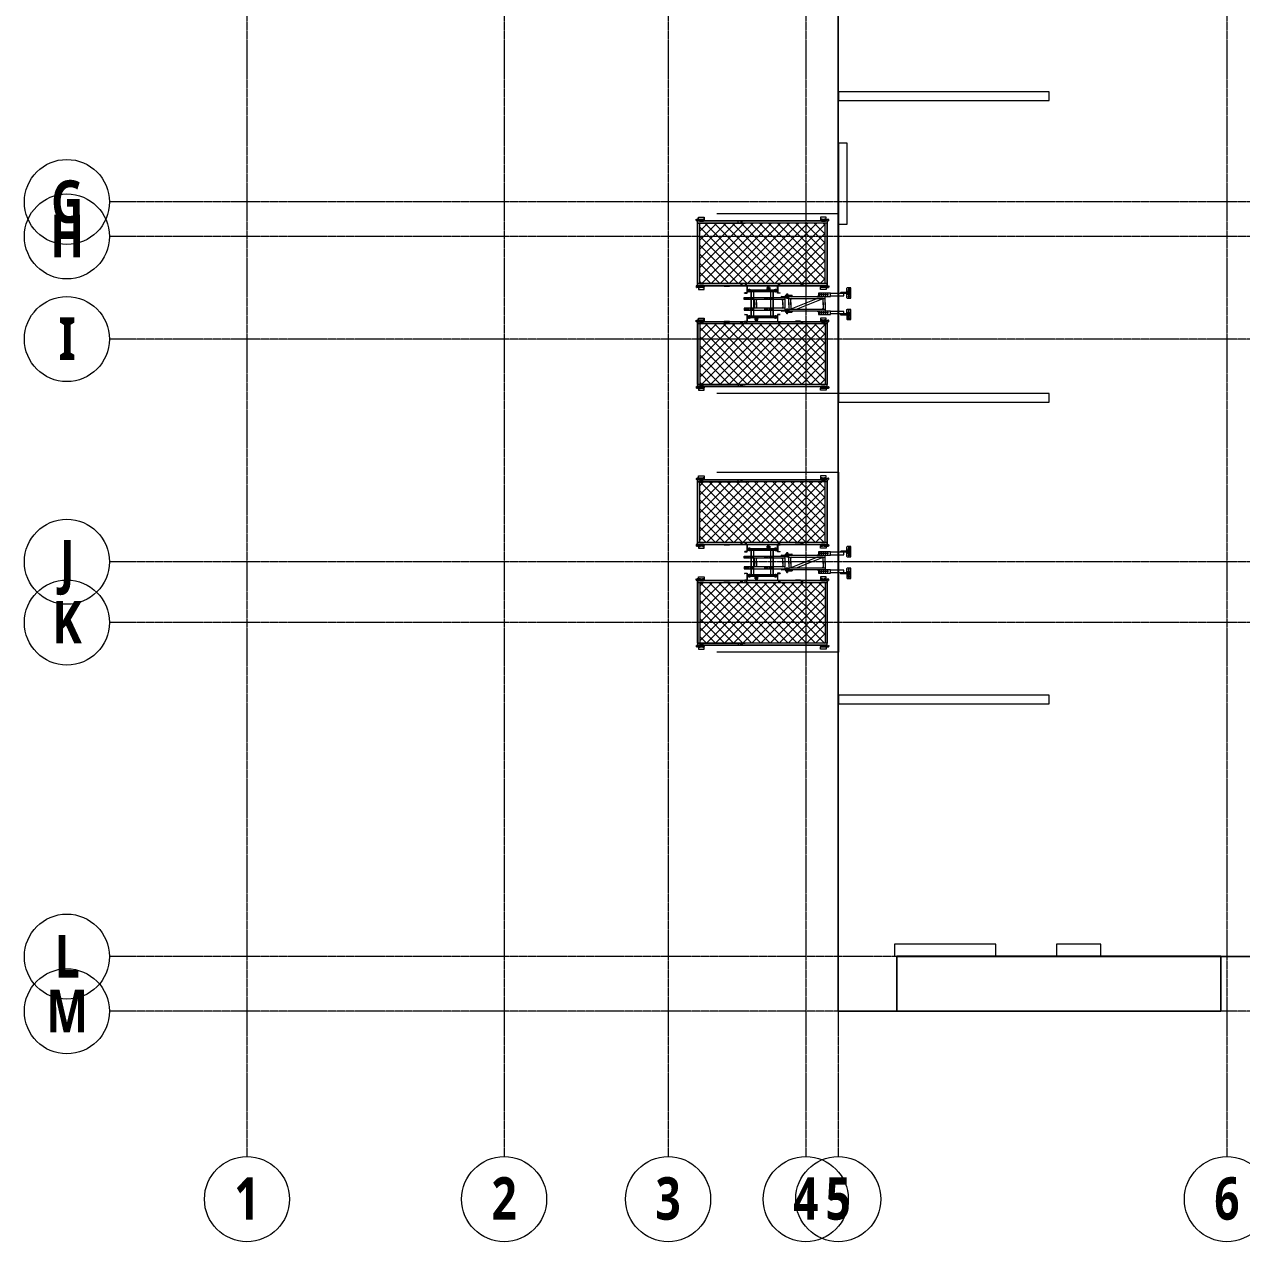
# Model space of a CAD drawing. Header units: millimetres. Extents: x -41779 to 122129, y -6962 to 59838.
# Drawn here: x -29015 to 1046, y -4008 to 26053 of the extents above; entities that cross this region are included whole.
import ezdxf

# ---------------------------------------------------------------- set-up
doc = ezdxf.new("R2010")
doc.units = ezdxf.units.MM
for name, pattern in [('Grid Line', [10, 8, -1, 0, -1]), ('IMPORT-Center _2_', [47.625, 9.525, -7.14375, 23.8125, -7.14375]), ('IMPORT-GEN4A', [24.375, 14.625, -2.25, 1.5, -2.25, 1.5, -2.25]), ('IMPORT-GEN7', [20.625, 14.625, -2.25, 1.5, -2.25]), ('IMPORT-GEN7A', [11.25, 7.5, -1.875, 0, -1.875]), ('IMPORT-XREF-AXIS 1F-PLAN B5$0$CENTER', [0])]:
    doc.linetypes.add(name, pattern=pattern)
for name, color, linetype, lineweight in [('3', 63, 'Continuous', 5), ('4', 4, 'Continuous', 5), ('4A', 3, 'IMPORT-GEN4A', 5), ('5', 240, 'Continuous', 50), ('6', 6, 'Continuous', 35), ('7', 4, 'IMPORT-GEN7', 5), ('7A', 4, 'IMPORT-GEN7A', 5), ('A-000-T_TEXT', 221, 'Continuous', 5), ('A-FLOR', 192, 'Continuous', 5), ('A-WALL', 113, 'Continuous', 15), ('CO BAN', 1, 'Continuous', 5), ('Net Dam', 250, 'Continuous', 5), ('S-Dimension', 140, 'Continuous', 5), ('S-GRID', 1, 'Continuous', 5), ('S-GRID-IDEN', 1, 'Continuous', 9), ('Site Planning 180317_dwg', 8, 'Continuous', 5), ('XREF-AXIS 1F-PLAN B5$0$A_GRIDS', 1, 'IMPORT-XREF-AXIS 1F-PLAN B5$0$CENTER', 5)]:
    doc.layers.add(name, color=color, linetype=linetype, lineweight=lineweight)
doc.styles.add('Roboto_B', font='Roboto-Bold.ttf', dxfattribs={"width": 0.8, "height": 1050})
pattern_1 = [(135, (-561036.23, -285396.42), (-112.2532, -112.2532), []), (225, (-561036.23, -285396.42), (112.2532, -112.2532), [])]

# ---------------------------------------------------------------- blocks, each defined once
blk = doc.blocks.new('BMS-SUPPER STRUCTURE_180317_rvt-1-GF')
at = {"layer": 'A-FLOR', "color": 9}
for p, q in [((-8917, 1681), (-8917, 30631)), ((-7467, 3041), (-7458, 3041)), ((-7456, 3041), (-5027, 3041)), ((2271, 3031), (-5467, 3031)), ((-5027, 3041), (-3527, 3041)), ((-3527, 3041), (-2427, 3041)), ((-2427, 3041), (533, 3041)), ((533, 3041), (533, 3031)), ((533, 1681), (533, 3031)), ((-7467, 1681), (-8917, 1681)), ((-7467, 1681), (533, 1681))]:
    blk.add_line(p, q, dxfattribs=at)
at = {"layer": 'A-FLOR', "color": 8}
for p, q in [((-8917, 30631), (-8917, 1681)), ((-7467, 1681), (-7467, 3041)), ((-7467, 1681), (-7467, 3031)), ((-7467, 3031), (2271, 3031)), ((533, 3031), (533, 1681)), ((-8917, 1681), (-7467, 1681)), ((533, 1681), (-7467, 1681))]:
    blk.add_line(p, q, dxfattribs=at)
at = {"layer": 'A-FLOR', "color": 254}
for p, q in [((-7467, 3041), (-7467, 1681)), ((-7458, 3041), (-7467, 3041)), ((-5467, 3031), (-7467, 3031)), ((-7467, 3031), (-7467, 1681)), ((-5027, 3041), (-7456, 3041)), ((-3527, 3041), (-5027, 3041)), ((-2427, 3041), (-3527, 3041)), ((533, 3041), (-2427, 3041)), ((533, 3031), (533, 3041))]:
    blk.add_line(p, q, dxfattribs=at)
at = {"layer": 'A-WALL', "color": 55, "lineweight": 18}
for p, q in [((-3707, 24386), (-8907, 24386)), ((-8907, 24386), (-8907, 24176)), ((-3707, 24176), (-3707, 24386)), ((-8907, 24176), (-3707, 24176)), ((-8697, 23121), (-8907, 23121)), ((-8907, 23121), (-8907, 21121)), ((-8697, 21121), (-8697, 23121)), ((-8907, 21121), (-8697, 21121)), ((-3707, 16936), (-8907, 16936)), ((-8907, 16936), (-8907, 16726)), ((-3707, 16726), (-3707, 16936)), ((-8907, 16726), (-3707, 16726)), ((-3707, 9486), (-8907, 9486)), ((-8907, 9486), (-8907, 9276)), ((-3707, 9276), (-3707, 9486)), ((-8907, 9276), (-3707, 9276)), ((-5027, 3341), (-7527, 3341)), ((-7527, 3341), (-7527, 3041)), ((-5027, 3041), (-5027, 3341)), ((-2427, 3341), (-3527, 3341)), ((-3527, 3341), (-3527, 3041)), ((-2427, 3041), (-2427, 3341)), ((-7527, 3041), (-5027, 3041)), ((-3527, 3041), (-2427, 3041))]:
    blk.add_line(p, q, dxfattribs=at)
blk = doc.blocks.new('Site Planning 180317_dwg_40X3_2T-985139-GF')
at = {"layer": '7A', "color": 131, "flags": 128}
for points in [[(-23, 0), (0, 0), (0, 23)], [(23, 0), (0, 0), (0, -23)]]:
    blk.add_lwpolyline(points, dxfattribs=at)
at = {"layer": 'S-Dimension', "color": 141}
for p, q in [((-20, 16), (-20, -16)), ((-17, 16), (-17, -16)), ((16, 20), (-16, 20)), ((16, 17), (-16, 17)), ((17, -16), (17, 16)), ((20, -16), (20, 16)), ((-16, -17), (16, -17)), ((-16, -20), (16, -20))]:
    blk.add_line(p, q, dxfattribs=at)
for centre, radius, start, end in [((-16, 16), 4.3, 90, 180), ((-16, 16), 1.1, 90, 180), ((16, 16), 4.3, 0, 90), ((16, 16), 1.1, 360, 90), ((-16, -16), 4.3, 180, 270), ((-16, -16), 1.1, 180, 270), ((16, -16), 1.1, 270, 0), ((16, -16), 4.3, 270, 0)]:
    blk.add_arc(centre, radius, start, end, dxfattribs=at)
blk = doc.blocks.new('Site Planning 180317_dwg_125656P8-985140-GF')
at = {"layer": '4', "color": 131}
for p, q in [((6, 164), (6, 18)), ((13, 172), (61, 176)), ((13, 10), (61, 6))]:
    blk.add_line(p, q, dxfattribs=at)
at = {"layer": '4', "color": 131, "flags": 128}
blk.add_lwpolyline([(65, 2), (65, 0), (0, 0), (0, 182), (65, 182), (65, 180)], dxfattribs=at)
at = {"layer": '4', "color": 131}
for centre, radius, start, end in [((14, 164), 8, 95, 180), ((14, 18), 8, 180, 265), ((61, 180), 4, 275, 0), ((61, 2), 4, 360, 85)]:
    blk.add_arc(centre, radius, start, end, dxfattribs=at)
blk = doc.blocks.new('Site Planning 180317_dwg_125656P8-985141-GF')
at = {"layer": '4', "color": 131}
for p, q in [((6, 164), (6, 18)), ((13, 172), (61, 176)), ((13, 10), (61, 6))]:
    blk.add_line(p, q, dxfattribs=at)
at = {"layer": '4', "color": 131, "flags": 128}
blk.add_lwpolyline([(65, 2), (65, 0), (0, 0), (0, 182), (65, 182), (65, 180)], dxfattribs=at)
at = {"layer": '4', "color": 131}
for centre, radius, start, end in [((14, 164), 8, 95, 180), ((14, 18), 8, 180, 265), ((61, 180), 4, 275, 0), ((61, 2), 4, 360, 85)]:
    blk.add_arc(centre, radius, start, end, dxfattribs=at)
blk = doc.blocks.new('Site Planning 180317_dwg_40X3_2T-985142-GF')
at = {"layer": '7A', "color": 131, "flags": 128}
for points in [[(-23, 0), (0, 0), (0, 23)], [(23, 0), (0, 0), (0, -23)]]:
    blk.add_lwpolyline(points, dxfattribs=at)
at = {"layer": 'S-Dimension', "color": 141}
for p, q in [((-20, 16), (-20, -16)), ((-17, 16), (-17, -16)), ((16, 20), (-16, 20)), ((16, 17), (-16, 17)), ((17, -16), (17, 16)), ((20, -16), (20, 16)), ((-16, -17), (16, -17)), ((-16, -20), (16, -20))]:
    blk.add_line(p, q, dxfattribs=at)
for centre, radius, start, end in [((-16, 16), 4.3, 90, 180), ((-16, 16), 1.1, 90, 180), ((16, 16), 4.3, 0, 90), ((16, 16), 1.1, 360, 90), ((-16, -16), 4.3, 180, 270), ((-16, -16), 1.1, 180, 270), ((16, -16), 1.1, 270, 0), ((16, -16), 4.3, 270, 0)]:
    blk.add_arc(centre, radius, start, end, dxfattribs=at)
blk = doc.blocks.new('Site Planning 180317_dwg_A$C2C6A31E5-985143-GF')
at = {"layer": '4A', "color": 81}
for p, q in [((35, 8), (5, 8)), ((35, 3), (5, 3)), ((36, 38), (36, 8)), ((40, 39), (40, 9)), ((40, 38), (40, 8)), ((40, 33), (40, 30))]:
    blk.add_line(p, q, dxfattribs=at)
at = {"layer": '4A', "color": 81, "flags": 128}
for points in [[(4, 8), (4, 43), (0, 43), (0, 8)], [(40, 39), (76, 39), (76, 43), (40, 43)]]:
    blk.add_lwpolyline(points, dxfattribs=at)
at = {"layer": '4A', "color": 81}
for centre, radius, start, end in [((5, 8), 5, 180, 270), ((5, 8), 0.5, 180, 270), ((40, 38), 5, 90, 180), ((35, 8), 5, 270, 0), ((35, 8), 0.5, 270, 0), ((40, 38), 0.5, 90, 180)]:
    blk.add_arc(centre, radius, start, end, dxfattribs=at)
blk = doc.blocks.new('Site Planning 180317_dwg_A$C2DD00B89-985144-GF')
at = {"extrusion": (0, 0, -1), "zscale": -1}
blk.add_blockref('Site Planning 180317_dwg_A$C2C6A31E5-985143-GF', (-76, 0), dxfattribs=at)
blk = doc.blocks.new('Site Planning 180317_dwg_A$C2DD00B89-985145-GF')
at = {"extrusion": (0, 0, -1), "zscale": -1}
blk.add_blockref('Site Planning 180317_dwg_A$C2C6A31E5-985143-GF', (-76, 0), dxfattribs=at)
blk = doc.blocks.new('Site Planning 180317_dwg_WEIGHTRAIL01-985146-GF')
at = {"layer": '3', "color": 61}
for p, q in [((-5, 2), (-5, 0)), ((5, 2), (5, 0)), ((25, 2), (25, 0)), ((35, 2), (35, 0))]:
    blk.add_line(p, q, dxfattribs=at)
at = {"layer": '6', "color": 211}
for p, q in [((60, 0), (-30, 0)), ((-32, -2), (-32, -18)), ((-16, -20), (-30, -20)), ((60, -20), (46, -20)), ((63, -2), (63, -18))]:
    blk.add_line(p, q, dxfattribs=at)
at = {"layer": '6', "color": 211, "flags": 128}
blk.add_lwpolyline([(-16, -22), (-35, -22), (-35, 2), (65, 2), (65, -22), (46, -22)], dxfattribs=at)
at = {"layer": '6', "color": 211}
for centre, radius, start, end in [((60, -2), 2.5, 360, 90), ((-30, -2), 2.5, 90, 180), ((-30, -18), 2.5, 180, 270), ((-16, -21), 1.25, 270, 90), ((46, -21), 1.25, 90, 270), ((60, -18), 2.5, 270, 360)]:
    blk.add_arc(centre, radius, start, end, dxfattribs=at)
at = {"layer": '7', "color": 131}
for p, q in [((0, 8), (0, -5)), ((30, 8), (30, -5))]:
    blk.add_line(p, q, dxfattribs=at)
blk = doc.blocks.new('Site Planning 180317_dwg_WEIGHTRAIL01-985147-GF')
at = {"layer": '3', "color": 61}
for p, q in [((-5, 2), (-5, 0)), ((5, 2), (5, 0)), ((25, 2), (25, 0)), ((35, 2), (35, 0))]:
    blk.add_line(p, q, dxfattribs=at)
at = {"layer": '6', "color": 211}
for p, q in [((60, 0), (-30, 0)), ((-32, -2), (-32, -18)), ((-16, -20), (-30, -20)), ((60, -20), (46, -20)), ((63, -2), (63, -18))]:
    blk.add_line(p, q, dxfattribs=at)
at = {"layer": '6', "color": 211, "flags": 128}
blk.add_lwpolyline([(-16, -22), (-35, -22), (-35, 2), (65, 2), (65, -22), (46, -22)], dxfattribs=at)
at = {"layer": '6', "color": 211}
for centre, radius, start, end in [((60, -2), 2.5, 360, 90), ((-30, -2), 2.5, 90, 180), ((-30, -18), 2.5, 180, 270), ((-16, -21), 1.25, 270, 90), ((46, -21), 1.25, 90, 270), ((60, -18), 2.5, 270, 360)]:
    blk.add_arc(centre, radius, start, end, dxfattribs=at)
at = {"layer": '7', "color": 131}
for p, q in [((0, 8), (0, -5)), ((30, 8), (30, -5))]:
    blk.add_line(p, q, dxfattribs=at)
blk = doc.blocks.new('Site Planning 180317_dwg_GASHGDSFHJ-985148-GF')
at = {"layer": 'S-Dimension'}
h = blk.add_hatch(dxfattribs=at)
h.set_pattern_fill('FP_1', color=31, style=0, pattern_type=2)
h.set_pattern_definition(pattern_1)
h.paths.add_polyline_path([(-185575, -384609), (-185575, -386596), (-187069, -386596), (-187065, -385424), (-187068, -385424), (-187068, -384609), (-187069, -384609), (-187067, -383502), (-185575, -383502), (-185575, -384609)], flags=0)
at = {"layer": '3', "color": 61}
for p, q in [((-187069, -383452), (-187069, -383449)), ((-185575, -383452), (-185575, -383449)), ((-187069, -386646), (-187069, -386649)), ((-185575, -386646), (-185575, -386649))]:
    blk.add_line(p, q, dxfattribs=at)
at = {"layer": '7', "color": 131}
for p, q in [((-187133, -383544), (-187107, -383544)), ((-185511, -383544), (-185537, -383544)), ((-187133, -386554), (-187107, -386554)), ((-185511, -386554), (-185537, -386554))]:
    blk.add_line(p, q, dxfattribs=at)
at = {"layer": 'S-Dimension', "color": 141}
for p, q in [((-187144, -383504), (-187144, -383584)), ((-187119, -383449), (-187119, -384621)), ((-187119, -383452), (-185575, -383452)), ((-187069, -383502), (-185575, -383502)), ((-185525, -383449), (-185525, -386649)), ((-185522, -383449), (-185522, -386649)), ((-185500, -383504), (-185500, -383584)), ((-187069, -384324), (-187069, -384364)), ((-187122, -384621), (-187069, -384621)), ((-187122, -384654), (-187069, -384654)), ((-187119, -384654), (-187119, -385443)), ((-187122, -385443), (-187069, -385443)), ((-187069, -385477), (-187069, -386649)), ((-185575, -385649), (-185522, -385649)), ((-187144, -386594), (-187144, -386514)), ((-185500, -386594), (-185500, -386514)), ((-187119, -386646), (-185575, -386646)), ((-187069, -386596), (-185575, -386596))]:
    blk.add_line(p, q, dxfattribs=at)
at = {"layer": 'S-Dimension', "color": 141, "flags": 128}
for points in [[(-187159, -383474), (-187214, -383474), (-187214, -383614), (-187159, -383614), (-187159, -383474), (-187159, -383614)], [(-187159, -383504), (-187154, -383504), (-187154, -383516), (-187149, -383516), (-187149, -383504), (-187140, -383504), (-187140, -383584), (-187149, -383584), (-187149, -383572), (-187154, -383572), (-187154, -383584), (-187159, -383584)], [(-185575, -386649), (-187122, -386649), (-187122, -383449), (-187122, -386649), (-185522, -386649), (-185522, -383449), (-187122, -383449), (-185575, -383449), (-185575, -386649), (-185575, -385477)], [(-187069, -383449), (-187069, -384621), (-187069, -385477), (-187122, -385477)], [(-185485, -383504), (-185490, -383504), (-185490, -383516), (-185495, -383516), (-185495, -383504), (-185504, -383504), (-185504, -383584), (-185495, -383584), (-185495, -383572), (-185490, -383572), (-185490, -383584), (-185485, -383584)], [(-185485, -383474), (-185430, -383474), (-185430, -383614), (-185485, -383614), (-185485, -383474), (-185485, -383614)], [(-187122, -384106), (-187134, -384106), (-187134, -384231), (-187122, -384231)], [(-187119, -384099), (-187114, -384099), (-187114, -384239), (-187119, -384239)], [(-187122, -385499), (-187119, -385499), (-187119, -386649)], [(-187122, -385991), (-187134, -385991), (-187134, -385866), (-187122, -385866)], [(-187119, -385999), (-187114, -385999), (-187114, -385859), (-187119, -385859)], [(-187159, -386624), (-187214, -386624), (-187214, -386484), (-187159, -386484), (-187159, -386624), (-187159, -386484)], [(-187159, -386594), (-187154, -386594), (-187154, -386582), (-187149, -386582), (-187149, -386594), (-187140, -386594), (-187140, -386514), (-187149, -386514), (-187149, -386526), (-187154, -386526), (-187154, -386514), (-187159, -386514)], [(-185485, -386594), (-185490, -386594), (-185490, -386582), (-185495, -386582), (-185495, -386594), (-185504, -386594), (-185504, -386514), (-185495, -386514), (-185495, -386526), (-185490, -386526), (-185490, -386514), (-185485, -386514)], [(-185485, -386624), (-185430, -386624), (-185430, -386484), (-185485, -386484), (-185485, -386624), (-185485, -386484)]]:
    blk.add_lwpolyline(points, dxfattribs=at)
at = {"extrusion": (0, 0, -1), "zscale": -1}
for name, p, rotation in [('Site Planning 180317_dwg_A$C2DD00B89-985145-GF', (187165, -383489), 90), ('Site Planning 180317_dwg_WEIGHTRAIL01-985146-GF', (187130, -383559), 90), ('Site Planning 180317_dwg_125656P8-985140-GF', (187304, -384674), 90), ('Site Planning 180317_dwg_40X3_2T-985142-GF', (187099, -385566), 270), ('Site Planning 180317_dwg_40X3_2T-985142-GF', (185545, -385566), 90), ('Site Planning 180317_dwg_WEIGHTRAIL01-985146-GF', (185513, -386539), 270), ('Site Planning 180317_dwg_A$C2DD00B89-985145-GF', (185478, -386609), 270)]:
    blk.add_blockref(name, p, dxfattribs=dict(at, rotation=rotation))
for name, p, rotation in [('Site Planning 180317_dwg_A$C2DD00B89-985144-GF', (-185478, -383489), 90), ('Site Planning 180317_dwg_WEIGHTRAIL01-985147-GF', (-185513, -383559), 90), ('Site Planning 180317_dwg_40X3_2T-985139-GF', (-187099, -384072), 90), ('Site Planning 180317_dwg_125656P8-985141-GF', (-187304, -385424), 270), ('Site Planning 180317_dwg_WEIGHTRAIL01-985147-GF', (-187130, -386539), 270), ('Site Planning 180317_dwg_A$C2DD00B89-985144-GF', (-187165, -386609), 270)]:
    blk.add_blockref(name, p, dxfattribs=dict(rotation=rotation))
blk = doc.blocks.new('Site Planning 180317_dwg_GASHGDSFHJ-985149-GF')
at = {"layer": 'S-Dimension'}
h = blk.add_hatch(dxfattribs=at)
h.set_pattern_fill('FP_1', color=31, style=0, pattern_type=2)
h.set_pattern_definition(pattern_1)
h.paths.add_polyline_path([(-187069, -383502), (-187067, -384609), (-187065, -384609), (-187065, -384674), (-187068, -385424), (-187065, -385424), (-187065, -385489), (-187069, -386596), (-185575, -386596), (-185575, -383502), (-187069, -383502)], flags=0)
at = {"layer": '3', "color": 61}
for p, q in [((-187069, -383452), (-187069, -383449)), ((-185575, -383452), (-185575, -383449)), ((-187069, -386646), (-187069, -386649)), ((-185575, -386646), (-185575, -386649))]:
    blk.add_line(p, q, dxfattribs=at)
at = {"layer": '7', "color": 131}
for p, q in [((-187133, -383544), (-187107, -383544)), ((-185511, -383544), (-185537, -383544)), ((-187133, -386554), (-187107, -386554)), ((-185511, -386554), (-185537, -386554))]:
    blk.add_line(p, q, dxfattribs=at)
at = {"layer": 'S-Dimension', "color": 141}
for p, q in [((-187144, -383504), (-187144, -383584)), ((-187119, -383449), (-187119, -384621)), ((-187119, -383452), (-185575, -383452)), ((-187069, -383502), (-185575, -383502)), ((-185525, -383449), (-185525, -386649)), ((-185522, -383449), (-185522, -386649)), ((-185500, -383504), (-185500, -383584)), ((-187069, -384324), (-187069, -384364)), ((-187122, -384621), (-187069, -384621)), ((-187122, -384654), (-187069, -384654)), ((-187119, -384654), (-187119, -385443)), ((-187122, -385443), (-187069, -385443)), ((-187069, -385477), (-187069, -386649)), ((-185575, -385649), (-185522, -385649)), ((-187144, -386594), (-187144, -386514)), ((-185500, -386594), (-185500, -386514)), ((-187119, -386646), (-185575, -386646)), ((-187069, -386596), (-185575, -386596))]:
    blk.add_line(p, q, dxfattribs=at)
at = {"layer": 'S-Dimension', "color": 141, "flags": 128}
for points in [[(-187159, -383474), (-187214, -383474), (-187214, -383614), (-187159, -383614), (-187159, -383474), (-187159, -383614)], [(-187159, -383504), (-187154, -383504), (-187154, -383516), (-187149, -383516), (-187149, -383504), (-187140, -383504), (-187140, -383584), (-187149, -383584), (-187149, -383572), (-187154, -383572), (-187154, -383584), (-187159, -383584)], [(-185575, -386649), (-187122, -386649), (-187122, -383449), (-187122, -386649), (-185522, -386649), (-185522, -383449), (-187122, -383449), (-185575, -383449), (-185575, -386649), (-185575, -385477)], [(-187069, -383449), (-187069, -384621), (-187069, -385477), (-187122, -385477)], [(-185485, -383504), (-185490, -383504), (-185490, -383516), (-185495, -383516), (-185495, -383504), (-185504, -383504), (-185504, -383584), (-185495, -383584), (-185495, -383572), (-185490, -383572), (-185490, -383584), (-185485, -383584)], [(-185485, -383474), (-185430, -383474), (-185430, -383614), (-185485, -383614), (-185485, -383474), (-185485, -383614)], [(-187122, -384106), (-187134, -384106), (-187134, -384231), (-187122, -384231)], [(-187119, -384099), (-187114, -384099), (-187114, -384239), (-187119, -384239)], [(-187122, -385499), (-187119, -385499), (-187119, -386649)], [(-187122, -385991), (-187134, -385991), (-187134, -385866), (-187122, -385866)], [(-187119, -385999), (-187114, -385999), (-187114, -385859), (-187119, -385859)], [(-187159, -386624), (-187214, -386624), (-187214, -386484), (-187159, -386484), (-187159, -386624), (-187159, -386484)], [(-187159, -386594), (-187154, -386594), (-187154, -386582), (-187149, -386582), (-187149, -386594), (-187140, -386594), (-187140, -386514), (-187149, -386514), (-187149, -386526), (-187154, -386526), (-187154, -386514), (-187159, -386514)], [(-185485, -386594), (-185490, -386594), (-185490, -386582), (-185495, -386582), (-185495, -386594), (-185504, -386594), (-185504, -386514), (-185495, -386514), (-185495, -386526), (-185490, -386526), (-185490, -386514), (-185485, -386514)], [(-185485, -386624), (-185430, -386624), (-185430, -386484), (-185485, -386484), (-185485, -386624), (-185485, -386484)]]:
    blk.add_lwpolyline(points, dxfattribs=at)
at = {"extrusion": (0, 0, -1), "zscale": -1}
for name, p, rotation in [('Site Planning 180317_dwg_A$C2DD00B89-985145-GF', (187165, -383489), 90), ('Site Planning 180317_dwg_WEIGHTRAIL01-985146-GF', (187130, -383559), 90), ('Site Planning 180317_dwg_125656P8-985140-GF', (187304, -384674), 90), ('Site Planning 180317_dwg_40X3_2T-985142-GF', (187099, -385566), 270), ('Site Planning 180317_dwg_40X3_2T-985142-GF', (185545, -385566), 90), ('Site Planning 180317_dwg_WEIGHTRAIL01-985146-GF', (185513, -386539), 270), ('Site Planning 180317_dwg_A$C2DD00B89-985145-GF', (185478, -386609), 270)]:
    blk.add_blockref(name, p, dxfattribs=dict(at, rotation=rotation))
for name, p, rotation in [('Site Planning 180317_dwg_A$C2DD00B89-985144-GF', (-185478, -383489), 90), ('Site Planning 180317_dwg_WEIGHTRAIL01-985147-GF', (-185513, -383559), 90), ('Site Planning 180317_dwg_40X3_2T-985139-GF', (-187099, -384072), 90), ('Site Planning 180317_dwg_125656P8-985141-GF', (-187304, -385424), 270), ('Site Planning 180317_dwg_WEIGHTRAIL01-985147-GF', (-187130, -386539), 270), ('Site Planning 180317_dwg_A$C2DD00B89-985144-GF', (-187165, -386609), 270)]:
    blk.add_blockref(name, p, dxfattribs=dict(rotation=rotation))
blk = doc.blocks.new('Site Planning 180317_dwg_RACKM8Z60_3-985150-GF')
at = {"layer": '3', "color": 61}
for p, q in [((-26, 9), (-8, 9)), ((-26, -9), (-8, -9))]:
    blk.add_line(p, q, dxfattribs=at)
at = {"layer": '3', "color": 61, "flags": 128}
blk.add_lwpolyline([(-48, 14), (-26, 14), (-26, -14), (-48, -14)], dxfattribs=at)
at = {"layer": '4', "color": 131, "flags": 128}
blk.add_lwpolyline([(-48, -20), (-8, -20), (-8, 40), (-48, 40)], close=True, dxfattribs=at)
at = {"layer": '4', "color": 131}
for radius in [7.4, 5.4]:
    blk.add_circle((-28, 0), radius, dxfattribs=at)
at = {"layer": '5', "color": 231}
blk.add_line((-8, 22), (-48, 22), dxfattribs=at)
at = {"layer": '7', "color": 131}
blk.add_line((-3, 32), (-54, 32), dxfattribs=at)
at = {"layer": '7', "color": 131, "flags": 128}
for points in [[(-56, 0), (-28, 0), (-28, -17)], [(0, 0), (-28, 0), (-28, 17)]]:
    blk.add_lwpolyline(points, dxfattribs=at)
blk = doc.blocks.new('Site Planning 180317_dwg_sdgsdfhj-985151-GF')
at = {"layer": '3', "color": 61}
for p, q in [((595781, -140083), (595762, -140063)), ((595771, -140087), (595767, -140083)), ((595774, -140051), (595774, -140051)), ((595794, -140070), (595793, -140070)), ((595798, -140061), (595794, -140056)), ((595580, -140278), (595576, -140274)), ((595607, -140252), (595603, -140247)), ((596060, -140758), (596064, -140762)), ((596064, -140748), (596065, -140748)), ((596077, -140736), (596096, -140755)), ((596084, -140767), (596084, -140768)), ((596087, -140731), (596091, -140735))]:
    blk.add_line(p, q, dxfattribs=at)
at = {"layer": '3', "color": 61, "flags": 128}
for points in [[(595781, -140083), (595781, -140083), (595793, -140070), (595774, -140051), (595762, -140063), (595761, -140063)], [(596077, -140735), (596077, -140736), (596065, -140748), (596084, -140767), (596096, -140755), (596097, -140755)]]:
    blk.add_lwpolyline(points, dxfattribs=at)
at = {"layer": '7', "color": 131}
for p, q in [((595788, -140078), (595767, -140056)), ((595597, -140269), (595586, -140257)), ((596159, -140639), (595942, -140856)), ((596070, -140741), (596091, -140762))]:
    blk.add_line(p, q, dxfattribs=at)
at = {"layer": '7A', "color": 131}
for p, q in [((595436, -140443), (595962, -139917)), ((595962, -139916), (595437, -140442)), ((596422, -140376), (595896, -140901))]:
    blk.add_line(p, q, dxfattribs=at)
at = {"layer": '7A', "color": 131, "flags": 128}
for points in [[(595899, -140019), (595879, -139999), (595860, -139979)], [(595502, -140442), (595469, -140409), (595437, -140377)], [(595539, -140380), (595519, -140360), (595499, -140340)], [(596421, -140442), (596389, -140409), (596356, -140377)], [(596359, -140479), (596339, -140459), (596319, -140439)], [(595962, -140901), (595929, -140869), (595896, -140836)], [(595998, -140839), (595978, -140819), (595959, -140800)], [(596032, -140791), (596020, -140778), (596007, -140765)]]:
    blk.add_lwpolyline(points, dxfattribs=at)
blk.add_lwpolyline([(595962, -139982), (595929, -139950), (595896, -139917), (595929, -139950)], close=True, dxfattribs=at)
at = {"layer": 'CO BAN', "color": 21}
for centre, start, end in [((596005, -140146), 45, 315), ((596192, -140334), 45, 315), ((595661, -140490), 135, 45), ((595848, -140678), 135, 45)]:
    blk.add_arc(centre, 9, start, end, dxfattribs=at)
at = {"layer": 'Net Dam', "color": 133, "flags": 128}
for points in [[(596015, -140136), (596001, -140132), (595990, -140142), (595994, -140157), (596009, -140161), (596019, -140150)], [(596203, -140323), (596188, -140319), (596178, -140330), (596181, -140344), (596196, -140348), (596206, -140337)], [(595671, -140480), (595675, -140494), (595664, -140505), (595650, -140501), (595646, -140486), (595657, -140476)], [(595859, -140667), (595862, -140681), (595852, -140692), (595837, -140688), (595833, -140674), (595844, -140663)]]:
    blk.add_lwpolyline(points, close=True, dxfattribs=at)
at = {"layer": 'Net Dam', "color": 133}
for centre in [(596005, -140146), (596192, -140334), (595661, -140490), (595661, -140490), (595848, -140678), (595848, -140678)]:
    blk.add_circle(centre, 10, dxfattribs=at)
for centre, start, end in [((596005, -140146), 0, 180), ((596005, -140146), 0, 180), ((596005, -140146), 180, 0), ((596005, -140146), 180, 0), ((596192, -140334), 0, 180), ((596192, -140334), 0, 180), ((596192, -140334), 180, 0), ((596192, -140334), 180, 0), ((595661, -140490), 0, 180), ((595661, -140490), 0, 180), ((595661, -140490), 180, 0), ((595661, -140490), 180, 0), ((595848, -140678), 0, 180), ((595848, -140678), 0, 180), ((595848, -140678), 180, 0), ((595848, -140678), 180, 0)]:
    blk.add_arc(centre, 17.5, start, end, dxfattribs=at)
at = {"layer": 'S-Dimension', "color": 141}
for p, q in [((595478, -140372), (595892, -139958)), ((595506, -140400), (595920, -139987)), ((595794, -140056), (595782, -140044)), ((595800, -140063), (595798, -140061)), ((595830, -140028), (595848, -140046)), ((595835, -140024), (595852, -140042)), ((595862, -140045), (596001, -140185)), ((595904, -140003), (596335, -140435)), ((595908, -139999), (596339, -140430)), ((595523, -140384), (595954, -140815)), ((595544, -140315), (595562, -140332)), ((595548, -140311), (595566, -140328)), ((595565, -140342), (595996, -140773)), ((596001, -140185), (596006, -140190)), ((596006, -140190), (596148, -140332)), ((596148, -140332), (596153, -140337)), ((596153, -140337), (596293, -140476)), ((595519, -140388), (595950, -140819)), ((596351, -140418), (595938, -140832)), ((596380, -140446), (595966, -140860)), ((596310, -140508), (596292, -140490)), ((596314, -140504), (596296, -140486)), ((596023, -140794), (596006, -140777)), ((596028, -140790), (596010, -140772))]:
    blk.add_line(p, q, dxfattribs=at)
at = {"layer": 'S-Dimension', "color": 141, "flags": 128}
for points in [[(595480, -140370), (595485, -140374), (595894, -139965), (595890, -139961), (595894, -139965)], [(595767, -140083), (595755, -140071), (595782, -140044), (595780, -140044), (595755, -140070), (595755, -140071)], [(595773, -140090), (595775, -140090), (595800, -140064), (595800, -140063), (595773, -140090), (595771, -140087)], [(595856, -140042), (595914, -139985), (595918, -139989), (595914, -139985)], [(595509, -140398), (595504, -140394), (595562, -140337)], [(596378, -140448), (596373, -140444), (595964, -140854), (595968, -140858)], [(596349, -140420), (596354, -140424), (596296, -140482)], [(595940, -140830), (595944, -140834), (596001, -140777)], [(596060, -140758), (596058, -140756), (596085, -140729), (596087, -140731)], [(596058, -140756), (596058, -140754), (596083, -140729), (596085, -140729)], [(596091, -140735), (596103, -140747), (596076, -140774), (596064, -140762)], [(596076, -140774), (596077, -140774), (596103, -140749), (596103, -140747)]]:
    blk.add_lwpolyline(points, dxfattribs=at)
at = {"layer": 'S-Dimension', "color": 141}
for centre, radius in [((595879, -139999), 13), ((595929, -139950), 38.2), ((595929, -139950), 38.2), ((595929, -139950), 33.9), ((595929, -139950), 33.9), ((595469, -140409), 38.2), ((595469, -140409), 33.9), ((595519, -140360), 13), ((596389, -140409), 38.2), ((596389, -140409), 33.9), ((596339, -140459), 13), ((595929, -140869), 38.2), ((595929, -140869), 33.9), ((595978, -140819), 13)]:
    blk.add_circle(centre, radius, dxfattribs=at)
for centre, radius, start, end in [((595854, -140040), 9, 225, 315), ((595854, -140040), 3, 225, 315), ((595559, -140335), 3, 315, 45), ((595559, -140335), 9, 315, 45), ((596298, -140484), 9, 135, 225), ((596298, -140484), 3, 135, 225), ((596004, -140779), 9, 45, 135), ((596004, -140779), 3, 45, 135)]:
    blk.add_arc(centre, radius, start, end, dxfattribs=at)
at = {"layer": 'XREF-AXIS 1F-PLAN B5$0$A_GRIDS', "color": 161, "linetype": 'IMPORT-Center _2_', "flags": 128}
for points in [[(596021, -140163), (595988, -140130), (596021, -140163), (595988, -140130)], [(596021, -140130), (595988, -140163), (596021, -140130), (595988, -140163)], [(596208, -140350), (596176, -140317), (596208, -140350), (596176, -140317)], [(596176, -140350), (596208, -140317), (596176, -140350), (596208, -140317)], [(595677, -140474), (595644, -140507), (595677, -140474), (595644, -140507)], [(595644, -140474), (595677, -140507), (595644, -140474), (595677, -140507)], [(595832, -140694), (595864, -140661), (595832, -140694), (595864, -140661)], [(595832, -140661), (595864, -140694), (595832, -140661), (595864, -140694)]]:
    blk.add_lwpolyline(points, dxfattribs=at)
for p, rotation in [((595774, -140063), 315.0000002225023), ((596084, -140755), 135.0000002225023)]:
    blk.add_blockref('Site Planning 180317_dwg_RACKM8Z60_3-985150-GF', p, dxfattribs=dict(rotation=rotation))
blk = doc.blocks.new('Site Planning 180317_dwg_dsfahdgjk-985152-GF')
at = {"layer": 'Net Dam'}
for points in [[(583017, -137343), (583028, -137354), (583003, -137357)], [(583067, -137294), (583063, -137318), (583052, -137308)], [(583159, -137485), (583169, -137495), (583155, -137509)], [(583194, -137449), (583219, -137446), (583204, -137460)], [(582335, -137905), (582342, -137912), (582335, -137919)], [(582536, -137739), (582550, -137739), (582543, -137746)], [(582557, -137803), (582572, -137789), (582568, -137813)], [(582699, -137944), (582724, -137941), (582710, -137955)], [(582766, -137969), (582773, -137962), (582773, -137976)], [(582574, -138102), (582586, -138114), (582570, -138130)], [(582600, -138170), (582607, -138178), (582593, -138178)], [(581852, -138473), (581849, -138510), (581831, -138493)], [(581867, -138359), (581895, -138359), (581881, -138373)], [(582153, -138617), (582153, -138645), (582139, -138631)]]:
    blk.add_hatch(color=50, dxfattribs=at).paths.add_polyline_path(points, flags=0)
at = {"layer": '3', "color": 61}
for p, q in [((582823, -137201), (582828, -137205)), ((582833, -137191), (582837, -137195))]:
    blk.add_line(p, q, dxfattribs=at)
at = {"layer": 'CO BAN', "color": 21}
for p, q in [((582380, -137788), (582388, -137796)), ((582397, -137787), (582389, -137779)), ((582724, -138132), (582716, -138124)), ((582725, -138115), (582733, -138123))]:
    blk.add_line(p, q, dxfattribs=at)
for centre, start, end in [((581800, -138398), 135, 45), ((582114, -138713), 45, 315)]:
    blk.add_arc(centre, 9, start, end, dxfattribs=at)
at = {"layer": 'Net Dam', "color": 133}
for p, q in [((583028, -137354), (583003, -137357)), ((583003, -137357), (583028, -137354)), ((583113, -137439), (583017, -137343)), ((583148, -137403), (583052, -137308)), ((583063, -137318), (583067, -137294)), ((583067, -137294), (583063, -137318)), ((583109, -137364), (583204, -137460)), ((583074, -137400), (583169, -137495)), ((583159, -137485), (583155, -137509)), ((583155, -137509), (583159, -137485)), ((583194, -137449), (583219, -137446)), ((583219, -137446), (583194, -137449)), ((582434, -137891), (581796, -138529)), ((582434, -137785), (582328, -137891)), ((582342, -137912), (582328, -137898)), ((582335, -137919), (582335, -137905)), ((582335, -137905), (582335, -137919)), ((582389, -137779), (582380, -137788)), ((582392, -137779), (582380, -137791)), ((582380, -137791), (582380, -137788)), ((582380, -137788), (582380, -137791)), ((582380, -137791), (582387, -137798)), ((582380, -137791), (582387, -137798)), ((582382, -137807), (582392, -137818)), ((582398, -137786), (582388, -137797)), ((582392, -137779), (582389, -137779)), ((582389, -137779), (582392, -137779)), ((582389, -137800), (582400, -137811)), ((582391, -137802), (582393, -137804)), ((582392, -137779), (582399, -137786)), ((582392, -137779), (582399, -137786)), ((582424, -137791), (582392, -137822)), ((582394, -137824), (582392, -137822)), ((582392, -137822), (582394, -137824)), ((582396, -137806), (582397, -137808)), ((582547, -138004), (582398, -137856)), ((582401, -137788), (582403, -137789)), ((582412, -137799), (582401, -137788)), ((582415, -137868), (582404, -137857)), ((582405, -137792), (582407, -137794)), ((582419, -137791), (582409, -137780)), ((582410, -137797), (582411, -137798)), ((582426, -137793), (582424, -137791)), ((582424, -137791), (582426, -137793)), ((582432, -137862), (582430, -137860)), ((582430, -137860), (582432, -137862)), ((582463, -137831), (582432, -137862)), ((582445, -137871), (582434, -137860)), ((582455, -137799), (582441, -137785)), ((582452, -137863), (582441, -137852)), ((582450, -137861), (582448, -137859)), ((582450, -137869), (582470, -137850)), ((582453, -137840), (582464, -137851)), ((582463, -137831), (582461, -137828)), ((582461, -137828), (582463, -137831)), ((582461, -137833), (582472, -137844)), ((582464, -137851), (582462, -137850)), ((582508, -137965), (582656, -138114)), ((582543, -137746), (582529, -137732)), ((582550, -137739), (582536, -137739)), ((582536, -137739), (582550, -137739)), ((582653, -137898), (582557, -137803)), ((582568, -137813), (582572, -137789)), ((582572, -137789), (582568, -137813)), ((582614, -137859), (582710, -137955)), ((582699, -137944), (582724, -137941)), ((582724, -137941), (582699, -137944)), ((582766, -137969), (582780, -137983)), ((582773, -137962), (582773, -137976)), ((582773, -137976), (582773, -137962)), ((582621, -138079), (581984, -138716)), ((582473, -138001), (582586, -138114)), ((582574, -138102), (582570, -138130)), ((582570, -138130), (582574, -138102)), ((582593, -138178), (582607, -138178)), ((582607, -138178), (582593, -138178)), ((582600, -138170), (582614, -138185)), ((582727, -138079), (582621, -138185)), ((582642, -138068), (582652, -138078)), ((582643, -138062), (582663, -138042)), ((582710, -138025), (582644, -138091)), ((582644, -138098), (582655, -138108)), ((582649, -138060), (582660, -138071)), ((582682, -138049), (582650, -138080)), ((582650, -138080), (582652, -138083)), ((582652, -138083), (582650, -138080)), ((582651, -138062), (582653, -138064)), ((582661, -138048), (582663, -138050)), ((582672, -138059), (582661, -138048)), ((582679, -138051), (582669, -138041)), ((582682, -138049), (582684, -138051)), ((582684, -138051), (582682, -138049)), ((582688, -138118), (582690, -138120)), ((582690, -138120), (582688, -138118)), ((582721, -138089), (582690, -138120)), ((582705, -138131), (582694, -138120)), ((582712, -138123), (582702, -138112)), ((582706, -138117), (582704, -138115)), ((582710, -138121), (582709, -138119)), ((582713, -138057), (582727, -138071)), ((582714, -138100), (582724, -138111)), ((582716, -138103), (582714, -138101)), ((582726, -138114), (582715, -138124)), ((582715, -138125), (582722, -138132)), ((582722, -138132), (582715, -138125)), ((582720, -138107), (582718, -138105)), ((582719, -138086), (582721, -138089)), ((582721, -138089), (582719, -138086)), ((582721, -138093), (582732, -138104)), ((582734, -138120), (582722, -138132)), ((582722, -138132), (582725, -138132)), ((582725, -138132), (582722, -138132)), ((582724, -138111), (582723, -138110)), ((582733, -138123), (582724, -138132)), ((582726, -138113), (582734, -138120)), ((582734, -138120), (582726, -138113)), ((582734, -138120), (582733, -138123)), ((582733, -138123), (582734, -138120)), ((581909, -138642), (581761, -138493)), ((581945, -138607), (581831, -138493)), ((581852, -138473), (581849, -138510)), ((581849, -138510), (581852, -138473)), ((581895, -138359), (581867, -138359)), ((581867, -138359), (581895, -138359)), ((581906, -138568), (582019, -138681)), ((581870, -138603), (582019, -138751)), ((582153, -138617), (582153, -138645)), ((582153, -138645), (582153, -138617))]:
    blk.add_line(p, q, dxfattribs=at)
at = {"layer": 'Net Dam', "color": 133, "flags": 128}
for points in [[(582522, -137838), (583229, -137131), (583194, -137096), (582487, -137803)], [(582674, -137990), (583381, -137283), (583417, -137318), (582710, -138025), (582579, -137895)], [(581881, -138373), (581824, -138317), (581612, -138529), (581669, -138585), (582522, -137732)], [(582118, -138582), (582398, -137926), (582299, -138025), (582019, -138681), (582132, -138568)], [(582512, -138040), (582398, -137926), (582382, -137943)], [(582387, -137798), (582383, -137801), (582403, -137782), (582399, -137786)], [(582414, -137801), (582418, -137797), (582398, -137816), (582418, -137797), (582414, -137801), (582418, -137797), (582398, -137816), (582402, -137813), (582398, -137816)], [(582618, -137934), (582487, -137803), (582422, -137868)], [(582780, -137990), (581927, -138843), (581984, -138900), (582196, -138688), (582139, -138631)], [(582712, -138098), (582715, -138095), (582712, -138098), (582715, -138095), (582696, -138114)], [(582715, -138125), (582711, -138129), (582730, -138110), (582727, -138113)]]:
    blk.add_lwpolyline(points, dxfattribs=at)
for points in [[(582700, -138110), (582696, -138114), (582715, -138095), (582696, -138114)], [(581810, -138387), (581814, -138402), (581804, -138412), (581789, -138409), (581785, -138394), (581796, -138383)], [(582125, -138702), (582110, -138698), (582100, -138709), (582104, -138723), (582118, -138727), (582129, -138716)]]:
    blk.add_lwpolyline(points, close=True, dxfattribs=at)
at = {"layer": 'Net Dam', "color": 133}
for centre, radius in [((583063, -137262), 11), ((583105, -137219), 11), ((583148, -137177), 11), ((583190, -137135), 11), ((583335, -137364), 11), ((583378, -137322), 11), ((582719, -137606), 10), ((582761, -137563), 10), ((582804, -137521), 10), ((582846, -137479), 10), ((583034, -137666), 10), ((583250, -137449), 11), ((583293, -137407), 11), ((582906, -137793), 10), ((582949, -137751), 10), ((582991, -137708), 10), ((581800, -138398), 10), ((582114, -138713), 10)]:
    blk.add_circle(centre, radius, dxfattribs=at)
for centre, radius, start, end in [((582331, -137895), 5, 135, 225), ((582388, -137806), 6.18, 76.5023, 193.4977), ((582403, -137801), 13.5, 96.4199, 173.5801), ((582394, -137812), 6.18, 256.5023, 13.4977), ((582398, -137797), 13.5, 276.4199, 353.5801), ((582407, -137786), 6.18, 76.5023, 193.4977), ((582408, -137854), 5, 135, 225), ((582413, -137793), 6.18, 256.5023, 13.4977), ((582418, -137864), 5, 225, 315), ((582437, -137789), 5, 45, 135), ((582446, -137865), 6.18, 256.5023, 13.4977), ((582451, -137850), 13.5, 276.4199, 353.5801), ((582466, -137845), 6.18, 256.5023, 13.4977), ((582526, -137736), 5, 45, 135), ((582618, -138181), 5, 225, 315), ((582648, -138066), 6.18, 76.5023, 193.4977), ((582648, -138094), 5, 135, 225), ((582663, -138062), 13.5, 96.4199, 173.5801), ((582659, -138105), 5, 225, 315), ((582667, -138047), 6.18, 76.5023, 193.4977), ((582700, -138118), 6.18, 76.5023, 193.4977), ((582715, -138114), 13.5, 96.4199, 173.5801), ((582706, -138125), 6.18, 256.5023, 13.4977), ((582711, -138110), 13.5, 276.4199, 353.5801), ((582720, -138099), 6.18, 76.5023, 193.4977), ((582726, -138105), 6.18, 256.5023, 13.4977), ((582724, -138075), 5, 315, 45), ((582777, -137987), 5, 315, 45), ((581694, -138504), 11, 0, 180), ((581694, -138504), 11, 0, 180), ((581694, -138504), 11, 180, 0), ((581694, -138504), 11, 180, 0), ((581729, -138469), 11, 0, 180), ((581729, -138469), 11, 0, 180), ((581729, -138469), 11, 180, 0), ((581729, -138469), 11, 180, 0), ((581764, -138433), 11, 0, 180), ((581764, -138433), 11, 0, 180), ((581764, -138433), 11, 180, 0), ((581764, -138433), 11, 180, 0), ((581835, -138363), 11, 0, 180), ((581835, -138363), 11, 0, 180), ((581835, -138363), 11, 180, 0), ((581835, -138363), 11, 180, 0), ((582008, -138819), 11, 0, 180), ((582008, -138819), 11, 0, 180), ((582008, -138819), 11, 180, 0), ((582008, -138819), 11, 180, 0), ((582044, -138783), 11, 0, 180), ((582044, -138783), 11, 0, 180), ((582044, -138783), 11, 180, 0), ((582044, -138783), 11, 180, 0), ((582079, -138748), 11, 0, 180), ((582079, -138748), 11, 0, 180), ((582079, -138748), 11, 180, 0), ((582079, -138748), 11, 180, 0), ((582150, -138677), 11, 0, 180), ((582150, -138677), 11, 0, 180), ((582150, -138677), 11, 180, 0), ((582150, -138677), 11, 180, 0)]:
    blk.add_arc(centre, radius, start, end, dxfattribs=at)
at = {"layer": 'XREF-AXIS 1F-PLAN B5$0$A_GRIDS', "color": 161, "linetype": 'IMPORT-Center _2_'}
for p, q in [((583050, -137249), (583076, -137275)), ((583050, -137275), (583076, -137249)), ((583089, -137236), (583122, -137203)), ((583092, -137206), (583119, -137232)), ((583132, -137193), (583164, -137161)), ((583135, -137164), (583161, -137190)), ((583207, -137118), (583174, -137151)), ((583177, -137121), (583203, -137148)), ((583319, -137381), (583352, -137348)), ((583348, -137377), (583322, -137351)), ((583394, -137306), (583361, -137338)), ((583391, -137335), (583365, -137309)), ((582703, -137622), (582735, -137590)), ((582735, -137622), (582703, -137590)), ((582745, -137580), (582778, -137547)), ((582778, -137580), (582745, -137547)), ((582787, -137537), (582820, -137505)), ((582820, -137537), (582787, -137505)), ((582863, -137462), (582830, -137495)), ((582863, -137495), (582830, -137462)), ((583050, -137650), (583017, -137682)), ((583017, -137650), (583050, -137682)), ((583264, -137462), (583237, -137436)), ((583237, -137462), (583264, -137436)), ((583277, -137423), (583309, -137390)), ((583306, -137420), (583280, -137394)), ((582378, -137777), (582465, -137864)), ((582890, -137810), (582923, -137777)), ((582890, -137777), (582923, -137810)), ((582932, -137767), (582965, -137734)), ((582932, -137734), (582965, -137767)), ((582975, -137725), (583008, -137692)), ((582975, -137692), (583008, -137725)), ((582735, -138134), (582648, -138047)), ((581677, -138520), (581710, -138488)), ((581710, -138520), (581677, -138488)), ((581713, -138485), (581745, -138452)), ((581745, -138485), (581713, -138452)), ((581748, -138450), (581781, -138417)), ((581781, -138450), (581748, -138417)), ((581783, -138414), (581816, -138382)), ((581783, -138382), (581816, -138414)), ((581819, -138379), (581851, -138346)), ((581851, -138379), (581819, -138346)), ((581992, -138835), (582025, -138802)), ((582025, -138835), (581992, -138802)), ((582027, -138800), (582060, -138767)), ((582060, -138800), (582027, -138767)), ((582063, -138764), (582095, -138732)), ((582095, -138764), (582063, -138732)), ((582131, -138729), (582098, -138696)), ((582098, -138729), (582131, -138696)), ((582133, -138694), (582166, -138661)), ((582166, -138694), (582133, -138661))]:
    blk.add_line(p, q, dxfattribs=at)
blk = doc.blocks.new('Site Planning 180317_dwg_hoist1-985154-GF')
at = {"layer": 'CO BAN', "color": 21}
for centre, start, end in [((1017227, -790693), 180, 90), ((1017227, -790867), 270, 180), ((1017227, -791223), 180, 90), ((1017227, -791397), 270, 180)]:
    blk.add_arc(centre, 9, start, end, dxfattribs=at)
at = {"layer": 'Net Dam', "color": 133}
for p, q in [((1017262, -790792), (1016778, -790792)), ((1017018, -790792), (1017028, -790782)), ((1017028, -790782), (1017018, -790792)), ((1017028, -790792), (1017028, -790772)), ((1017262, -790767), (1017033, -790767)), ((1017183, -790767), (1017183, -790660)), ((1017271, -790740), (1017183, -790740)), ((1017271, -790819), (1017183, -790819)), ((1017271, -790652), (1017191, -790652)), ((1017191, -790652), (1017271, -790652)), ((1017214, -790727), (1017208, -790727)), ((1017214, -790727), (1017208, -790727)), ((1017208, -790731), (1017208, -790727)), ((1017208, -790731), (1017208, -790727)), ((1017240, -790731), (1017208, -790731)), ((1017208, -790731), (1017240, -790731)), ((1017214, -790727), (1017240, -790727)), ((1017240, -790727), (1017214, -790727)), ((1017214, -790731), (1017214, -790740)), ((1017217, -790765), (1017217, -790767)), ((1017217, -790792), (1017217, -790794)), ((1017221, -790834), (1017217, -790826)), ((1017237, -790767), (1017237, -790765)), ((1017237, -790794), (1017237, -790792)), ((1017237, -790826), (1017237, -790819)), ((1017240, -790727), (1017246, -790727)), ((1017240, -790727), (1017246, -790727)), ((1017240, -790731), (1017246, -790731)), ((1017240, -790731), (1017246, -790731)), ((1017240, -790731), (1017240, -790740)), ((1017246, -790727), (1017246, -790731)), ((1017246, -790727), (1017246, -790731)), ((1017266, -790788), (1017266, -790771)), ((1017271, -790652), (1017283, -790652)), ((1017271, -790652), (1017283, -790652)), ((1017271, -790907), (1017271, -790652)), ((1017283, -790652), (1017283, -790907)), ((1017283, -790652), (1017283, -790907)), ((1017271, -791182), (1017271, -791437)), ((1017262, -791297), (1016778, -791297)), ((1017028, -791307), (1017018, -791297)), ((1017018, -791297), (1017028, -791307)), ((1017028, -791297), (1017028, -791317)), ((1017266, -791322), (1017033, -791322)), ((1017271, -791270), (1017183, -791270)), ((1017183, -791322), (1017183, -791430)), ((1017271, -791349), (1017183, -791349)), ((1017240, -791358), (1017208, -791358)), ((1017240, -791358), (1017208, -791358)), ((1017208, -791362), (1017208, -791358)), ((1017208, -791362), (1017208, -791358)), ((1017208, -791362), (1017214, -791362)), ((1017214, -791362), (1017208, -791362)), ((1017214, -791358), (1017214, -791349)), ((1017240, -791362), (1017214, -791362)), ((1017240, -791362), (1017214, -791362)), ((1017217, -791297), (1017217, -791295)), ((1017217, -791324), (1017217, -791322)), ((1017237, -791295), (1017237, -791297)), ((1017237, -791322), (1017237, -791324)), ((1017240, -791358), (1017240, -791349)), ((1017240, -791358), (1017246, -791358)), ((1017246, -791358), (1017240, -791358)), ((1017246, -791362), (1017240, -791362)), ((1017246, -791362), (1017240, -791362)), ((1017246, -791358), (1017246, -791362)), ((1017246, -791358), (1017246, -791362)), ((1017266, -791301), (1017266, -791318))]:
    blk.add_line(p, q, dxfattribs=at)
at = {"layer": 'Net Dam', "color": 133, "flags": 128}
for points in [[(1017108, -790792), (1017108, -790852), (1016778, -790852)], [(1017249, -790765), (1017183, -790765), (1017271, -790765)], [(1017183, -790802), (1017183, -790792), (1017183, -790900)], [(1017249, -790794), (1017183, -790794), (1017271, -790794)], [(1017283, -790652), (1017283, -790907), (1017191, -790907)], [(1017227, -790834), (1017221, -790834), (1017233, -790834), (1017237, -790826), (1017217, -790826), (1017217, -790819), (1017227, -790819)], [(1017183, -791190), (1017183, -791297), (1017183, -791287)], [(1017191, -791182), (1017283, -791182), (1017283, -791437), (1017191, -791437)], [(1016778, -791237), (1017108, -791237), (1017108, -791297)], [(1017249, -791295), (1017183, -791295), (1017271, -791295)], [(1017249, -791324), (1017183, -791324), (1017271, -791324)], [(1017227, -791255), (1017221, -791255), (1017217, -791263), (1017237, -791263), (1017237, -791270)], [(1017227, -791270), (1017217, -791270), (1017217, -791263)], [(1017221, -791255), (1017233, -791255), (1017237, -791263)]]:
    blk.add_lwpolyline(points, dxfattribs=at)
for points in [[(1017212, -790693), (1017220, -790706), (1017235, -790706), (1017242, -790693), (1017235, -790680), (1017220, -790680)], [(1017212, -790867), (1017220, -790854), (1017235, -790854), (1017242, -790867), (1017235, -790880), (1017220, -790880)], [(1017212, -791223), (1017220, -791236), (1017235, -791236), (1017242, -791223), (1017235, -791210), (1017220, -791210)], [(1017212, -791397), (1017220, -791384), (1017235, -791384), (1017242, -791397), (1017235, -791410), (1017220, -791410)]]:
    blk.add_lwpolyline(points, close=True, dxfattribs=at)
at = {"layer": 'Net Dam', "color": 133}
for centre, radius in [((1017227, -790693), 15), ((1017227, -790867), 15), ((1017227, -790693), 10), ((1017227, -790867), 10), ((1017227, -790823), 2), ((1017227, -791223), 15), ((1017227, -791223), 10), ((1017227, -791397), 15), ((1017227, -791397), 10), ((1017227, -791267), 2)]:
    blk.add_circle(centre, radius, dxfattribs=at)
for centre, radius, start, end in [((1017033, -790772), 5, 90, 180), ((1017191, -790660), 7.5, 90, 180), ((1017191, -790660), 7.5, 90, 180), ((1017191, -790900), 7.5, 180, 270), ((1017262, -790771), 4, 360, 90), ((1017262, -790788), 4, 270, 360), ((1017191, -791190), 7.5, 90, 180), ((1017033, -791317), 5, 180, 270), ((1017191, -791430), 7.5, 180, 270), ((1017262, -791301), 4, 360, 90), ((1017262, -791318), 4, 270, 360)]:
    blk.add_arc(centre, radius, start, end, dxfattribs=at)
at = {"layer": 'XREF-AXIS 1F-PLAN B5$0$A_GRIDS', "color": 161, "linetype": 'IMPORT-Center _2_'}
for p, q in [((1017250, -790693), (1017204, -790693)), ((1017250, -790867), (1017204, -790867)), ((1017231, -790823), (1017223, -790823)), ((1017227, -790670), (1017227, -790716)), ((1017227, -790726), (1017227, -790840)), ((1017227, -790890), (1017227, -790844)), ((1017227, -791200), (1017227, -791246)), ((1017250, -791223), (1017204, -791223)), ((1017250, -791397), (1017204, -791397)), ((1017231, -791267), (1017223, -791267)), ((1017227, -791364), (1017227, -791250)), ((1017227, -791420), (1017227, -791374))]:
    blk.add_line(p, q, dxfattribs=at)
at = {"extrusion": (-2.37278e-07, -6.5517e-06, -1), "zscale": -1, "rotation": 89.99999999999}
blk.add_blockref('Site Planning 180317_dwg_GASHGDSFHJ-985148-GF', (-1400145, -603478), dxfattribs=at)
at = {"extrusion": (-2.38114e-07, -6.55205e-06, -1), "zscale": -1, "rotation": 315.0000000003623}
for name, p in [('Site Planning 180317_dwg_dsfahdgjk-985152-GF', (-1330086, -281566)), ('Site Planning 180317_dwg_sdgsdfhj-985151-GF', (-1337197, -270375))]:
    blk.add_blockref(name, p, dxfattribs=at)
at = {"extrusion": (2.37278e-07, 6.5517e-06, 1), "rotation": 269.9999997771359}
blk.add_blockref('Site Planning 180317_dwg_GASHGDSFHJ-985149-GF', (1400145, -978612), dxfattribs=at)
blk = doc.blocks.new('Site Planning 180317_dwg-985132-GF')
at = {"layer": 'A-000-T_TEXT', "flags": 128}
for points in [[(931119, -656995), (934129, -656995), (934129, -661441), (931119, -661441)], [(931119, -663385), (934129, -663385), (934129, -667831), (931119, -667831)]]:
    blk.add_lwpolyline(points, dxfattribs=at)
at = {"extrusion": (0, 0, -1), "zscale": -1, "rotation": 180}
for p in [(82848, -1450269), (82848, -1456659)]:
    blk.add_blockref('Site Planning 180317_dwg_hoist1-985154-GF', p, dxfattribs=at)
blk = doc.blocks.new('Grid - Circle-565542-GF')
at = {"layer": 'S-GRID-IDEN'}
blk.add_circle((0, 0), 3.5, dxfattribs=at)

msp = doc.modelspace()

# ---------------------------------------------------------------- linework, layer by layer
at = {"layer": 'S-GRID', "linetype": 'Grid Line'}
for p, q in [((-23517, 55247), (-23517, -1908)), ((-17167, 55247), (-17167, -1908)), ((-13117, 55247), (-13117, -1908)), ((-9717, 55247), (-9717, -1908)), ((-8917, 55247), (-8917, -1908)), ((683, 55247), (683, -1908)), ((76597, 21666), (-26915, 21666)), ((76597, 20816), (-26915, 20816)), ((76597, 18281), (-26915, 18281)), ((76597, 12781), (-26915, 12781)), ((76597, 11281), (-26915, 11281)), ((76597, 3031), (-26915, 3031)), ((76597, 1681), (-26915, 1681))]:
    msp.add_line(p, q, dxfattribs=at)

# ---------------------------------------------------------------- block references
at = {"lineweight": 5}
msp.add_blockref('BMS-SUPPER STRUCTURE_180317_rvt-1-GF', (0, 0), dxfattribs=at)
at = {"layer": 'S-GRID-IDEN', "xscale": 299.9999999999997, "yscale": 299.9999999999997, "zscale": 299.9999999999997}
for p, rotation in [((-27965, 21666), 90), ((-27965, 20816), 90), ((-27965, 18281), 90), ((-27965, 12781), 90), ((-27965, 11281), 90), ((-27965, 3031), 90), ((-27965, 1681), 90), ((-23517, -2958), 180), ((-17167, -2958), 180), ((-13117, -2958), 180), ((-9717, -2958), 180), ((-8917, -2958), 180), ((683, -2958), 180)]:
    msp.add_blockref('Grid - Circle-565542-GF', p, dxfattribs=dict(at, rotation=rotation))
at = {"layer": 'Site Planning 180317_dwg', "color": 241, "lineweight": 13}
msp.add_blockref('Site Planning 180317_dwg-985132-GF', (-943036, 678377), dxfattribs=at)

# ---------------------------------------------------------------- texts
at = {"layer": 'S-GRID-IDEN', "lineweight": 5, "char_height": 1050, "attachment_point": 2, "line_spacing_factor": 1.016846, "style": 'Roboto_B'}
for s, insert, width in [('\\fRoboto|b1|i0|c0|p2|;\\W.8;G', (-27957, 22200), 939.88), ('\\fRoboto|b1|i0|c0|p2|;\\W.8;H', (-27957, 21350), 992.83), ('\\fRoboto|b1|i0|c0|p2|;\\W.8;I', (-27957, 18815), 410.37), ('\\fRoboto|b1|i0|c0|p2|;\\W.8;J', (-27957, 13315), 781.03), ('\\fRoboto|b1|i0|c0|p2|;\\W.8;K', (-27957, 11815), 900.17), ('\\fRoboto|b1|i0|c0|p2|;\\W.8;L', (-27957, 3565), 781.03), ('\\fRoboto|b1|i0|c0|p2|;\\W.8;M', (-27957, 2215), 1231.11), ('\\fRoboto|b1|i0|c0|p2|;\\W.8;2', (-17167, -2416), 807.5), ('\\fRoboto|b1|i0|c0|p2|;\\W.8;3', (-13117, -2416), 807.5), ('\\fRoboto|b1|i0|c0|p2|;\\W.8;6', (683, -2416), 807.5), ('\\fRoboto|b1|i0|c0|p2|;\\W.8;1', (-23517, -2416), 807.5), ('\\fRoboto|b1|i0|c0|p2|;\\W.8;4', (-9717, -2416), 807.5), ('\\fRoboto|b1|i0|c0|p2|;\\W.8;5', (-8917, -2416), 807.5)]:
    msp.add_mtext(s, dxfattribs=dict(at, insert=insert, width=width))

doc.saveas('drawing.dxf')
